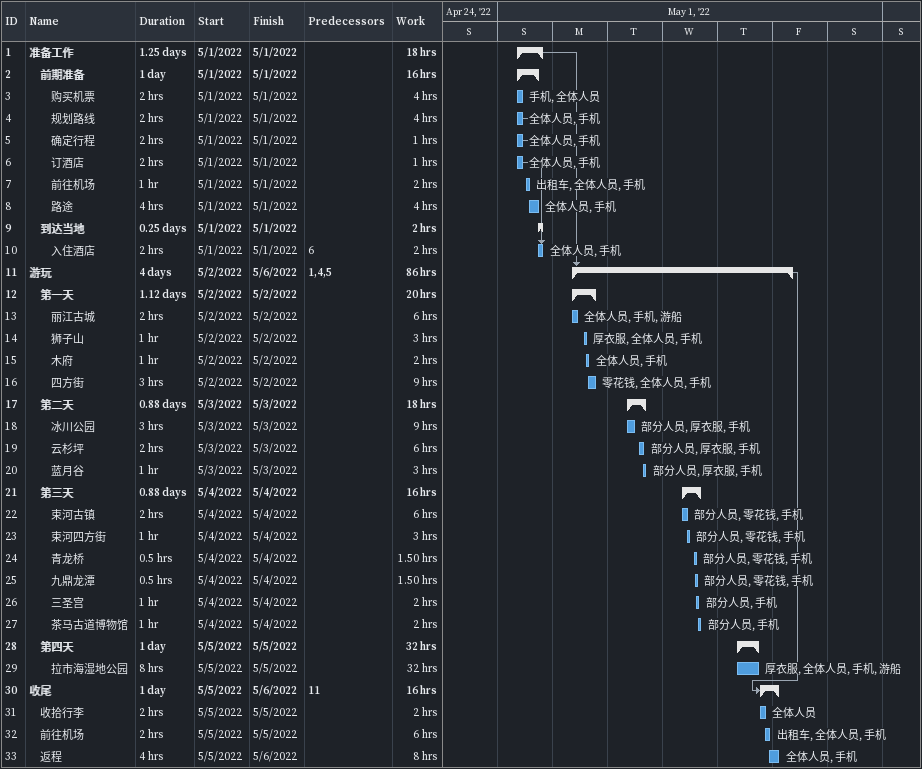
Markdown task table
| ID | Level | Task | Duration | Start | Finish | Predecessors | Resources | Work (h) |
|---|---|---|---|---|---|---|---|---|
| 1 | 1 | **准备工作** | 1.25d | 2022-05-01 | 2022-05-01 |  |  | 18 |
| 2 | 2 | **前期准备** | 1d | 2022-05-01 | 2022-05-01 |  |  | 16 |
| 3 | 3 | 购买机票 | 2h | 2022-05-01 | 2022-05-01 |  | 手机, 全体人员 | 4 |
| 4 | 3 | 规划路线 | 2h | 2022-05-01 | 2022-05-01 |  | 全体人员, 手机 | 4 |
| 5 | 3 | 确定行程 | 2h | 2022-05-01 | 2022-05-01 |  | 全体人员, 手机 | 1 |
| 6 | 3 | 订酒店 | 2h | 2022-05-01 | 2022-05-01 |  | 全体人员, 手机 | 1 |
| 7 | 3 | 前往机场 | 1h | 2022-05-01 | 2022-05-01 |  | 出租车, 全体人员, 手机 | 2 |
| 8 | 3 | 路途 | 4h | 2022-05-01 | 2022-05-01 |  | 全体人员, 手机 | 4 |
| 9 | 2 | **到达当地** | 0.25d | 2022-05-01 | 2022-05-01 |  |  | 2 |
| 10 | 3 | 入住酒店 | 2h | 2022-05-01 | 2022-05-01 | 6 | 全体人员, 手机 | 2 |
| 11 | 1 | **游玩** | 4d | 2022-05-02 | 2022-05-06 | 1, 4, 5 |  | 86 |
| 12 | 2 | **第一天** | 1.12d | 2022-05-02 | 2022-05-02 |  |  | 20 |
| 13 | 3 | 丽江古城 | 2h | 2022-05-02 | 2022-05-02 |  | 全体人员, 手机, 游船 | 6 |
| 14 | 3 | 狮子山 | 1h | 2022-05-02 | 2022-05-02 |  | 厚衣服, 全体人员, 手机 | 3 |
| 15 | 3 | 木府 | 1h | 2022-05-02 | 2022-05-02 |  | 全体人员, 手机 | 2 |
| 16 | 3 | 四方街 | 3h | 2022-05-02 | 2022-05-02 |  | 零花钱, 全体人员, 手机 | 9 |
| 17 | 2 | **第二天** | 0.88d | 2022-05-03 | 2022-05-03 |  |  | 18 |
| 18 | 3 | 冰川公园 | 3h | 2022-05-03 | 2022-05-03 |  | 部分人员, 厚衣服, 手机 | 9 |
| 19 | 3 | 云杉坪 | 2h | 2022-05-03 | 2022-05-03 |  | 部分人员, 厚衣服, 手机 | 6 |
| 20 | 3 | 蓝月谷 | 1h | 2022-05-03 | 2022-05-03 |  | 部分人员, 厚衣服, 手机 | 3 |
| 21 | 2 | **第三天** | 0.88d | 2022-05-04 | 2022-05-04 |  |  | 16 |
| 22 | 3 | 束河古镇 | 2h | 2022-05-04 | 2022-05-04 |  | 部分人员, 零花钱, 手机 | 6 |
| 23 | 3 | 束河四方街 | 1h | 2022-05-04 | 2022-05-04 |  | 部分人员, 零花钱, 手机 | 3 |
| 24 | 3 | 青龙桥 | 0.5h | 2022-05-04 | 2022-05-04 |  | 部分人员, 零花钱, 手机 | 1.50 |
| 25 | 3 | 九鼎龙潭 | 0.5h | 2022-05-04 | 2022-05-04 |  | 部分人员, 零花钱, 手机 | 1.50 |
| 26 | 3 | 三圣宫 | 1h | 2022-05-04 | 2022-05-04 |  | 部分人员, 手机 | 2 |
| 27 | 3 | 茶马古道博物馆 | 1h | 2022-05-04 | 2022-05-04 |  | 部分人员, 手机 | 2 |
| 28 | 2 | **第四天** | 1d | 2022-05-05 | 2022-05-05 |  |  | 32 |
| 29 | 3 | 拉市海湿地公园 | 8h | 2022-05-05 | 2022-05-05 |  | 厚衣服, 全体人员, 手机, 游船 | 32 |
| 30 | 1 | **收尾** | 1d | 2022-05-05 | 2022-05-06 | 11 |  | 16 |
| 31 | 2 | 收拾行李 | 2h | 2022-05-05 | 2022-05-05 |  | 全体人员 | 2 |
| 32 | 2 | 前往机场 | 2h | 2022-05-05 | 2022-05-05 |  | 出租车, 全体人员, 手机 | 6 |
| 33 | 2 | 返程 | 4h | 2022-05-05 | 2022-05-06 |  | 全体人员, 手机 | 8 |
